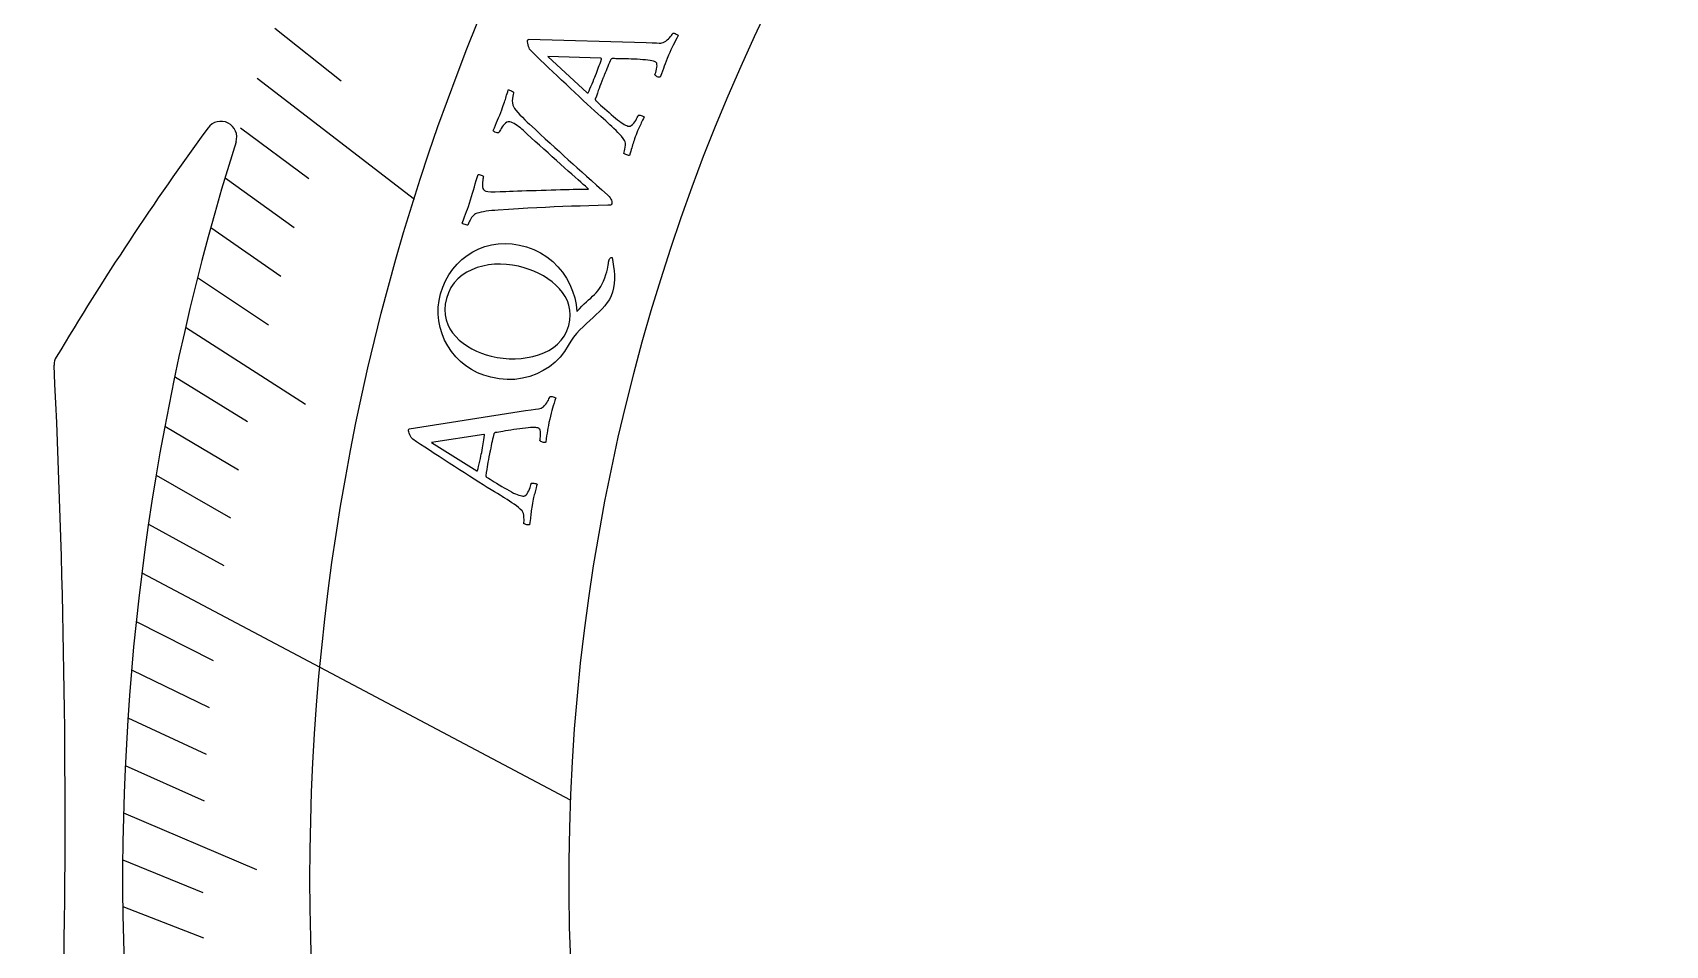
# Model space of a CAD drawing. Header units: millimetres. Extents: x -54 to 54, y -54 to 54.
# Drawn here: x -39.98 to -14.29, y 14.39 to 28.75 of the extents above; entities that cross this region are included whole.
import ezdxf

# ---------------------------------------------------------------- set-up
doc = ezdxf.new("R2010")
doc.units = ezdxf.units.MM
for name, color, linetype in [('CUT_INNER', 6, 'Continuous'), ('CUT_OUTER', 1, 'Continuous'), ('ENGRAVE', 7, 'Continuous'), ('ENGRAVE_FINE', 8, 'Continuous'), ('TEXT', 5, 'Continuous')]:
    doc.layers.add(name, color=color, linetype=linetype)

msp = doc.modelspace()

# ---------------------------------------------------------------- linework, layer by layer
at = {"layer": 'CUT_INNER'}
for centre, radius, start, end in [((-0.0006, 15.431), 31.5485, 127.85146, 188.05825), ((-0.0767, 0.0529), 46.0393, 143.79324, 149.17771), ((-37.0232, 27.1013), 0.25, 342.59913, 143.96484), ((-0.003, 15.4309), 38.5662, 162.5022, 199.18007), ((-39.3986, 23.5145), 0.25, 149.23828, 179), ((-183.9695, 16.4171), 144.4956, 355.179745, 2.817136)]:
    msp.add_arc(centre, radius, start, end, dxfattribs=at)
at = {"layer": 'CUT_OUTER'}
msp.add_circle((0, 0), 54, dxfattribs=at)
at = {"layer": 'ENGRAVE'}
for points in [[(-36.4524, 28.0325), (-33.9764, 26.1285)], [(-38.2671, 20.2483), (-31.5244, 16.6805)]]:
    msp.add_lwpolyline(points, dxfattribs=at)
msp.add_circle((0, 15.4308), 35.6208, dxfattribs=at)
at = {"layer": 'ENGRAVE_FINE'}
for points in [[(-36.1716, 28.8173), (-35.1291, 27.9868)], [(-36.7144, 27.2476), (-35.6408, 26.4508)], [(-36.9577, 26.4629), (-35.8691, 25.6834)], [(-37.1827, 25.679), (-36.0793, 24.917)], [(-37.3896, 24.8963), (-36.2718, 24.152)], [(-37.5787, 24.1152), (-35.6894, 22.9028)], [(-37.7503, 23.3362), (-36.6047, 22.628)], [(-37.9046, 22.5596), (-36.7457, 21.8699)], [(-38.042, 21.7859), (-36.87, 21.1147)], [(-38.1627, 21.0153), (-36.9781, 20.363)], [(-38.3555, 19.4851), (-37.1466, 18.8709)], [(-38.4281, 18.7261), (-37.2077, 18.1313)], [(-38.4854, 17.9715), (-37.2537, 17.3964)], [(-38.5276, 17.2217), (-37.2851, 16.6663)], [(-38.555, 16.4769), (-36.4628, 15.5828)], [(-38.5679, 15.7374), (-37.305, 15.222)], [(-38.5668, 15.0033), (-37.2941, 14.5083)]]:
    msp.add_lwpolyline(points, dxfattribs=at)
at = {"layer": 'TEXT'}
for points in [[(-30.9032, 27.2987), (-30.9073, 27.3024), (-30.9193, 27.3133), (-30.9395, 27.3315), (-30.9676, 27.357), (-31.0027, 27.3888), (-31.0435, 27.4257), (-31.09, 27.4677), (-31.1423, 27.515), (-31.1989, 27.5665), (-31.2584, 27.6213), (-31.3208, 27.6794), (-31.3861, 27.7408), (-31.4533, 27.8043), (-31.5215, 27.8685), (-31.5907, 27.9336), (-31.6608, 27.9995), (-31.7307, 28.0652), (-31.7989, 28.1298), (-31.8656, 28.1933), (-31.9306, 28.2556), (-31.9929, 28.3156), (-32.0513, 28.3721), (-32.1057, 28.4251), (-32.1561, 28.4744), (-32.1654, 28.4879), (-32.1739, 28.5054), (-32.1816, 28.527), (-32.1885, 28.5528), (-32.1936, 28.5786), (-32.1959, 28.6002), (-32.1955, 28.6176), (-32.1923, 28.6309), (-32.191, 28.6338), (-32.1898, 28.636), (-32.1886, 28.6375), (-32.1875, 28.6383), (-32.1862, 28.639), (-32.1844, 28.6403), (-32.1822, 28.6421), (-32.1796, 28.6444), (-30.3285, 28.5912), (-30.2376, 28.5868), (-30.1695, 28.5837), (-30.1242, 28.582), (-30.1018, 28.5818), (-30.0816, 28.584), (-30.0611, 28.5902), (-30.0401, 28.6005), (-30.0187, 28.6148), (-29.9979, 28.6315), (-29.9789, 28.6489), (-29.9615, 28.667), (-29.9458, 28.6859), (-29.9325, 28.7035), (-29.9222, 28.7177), (-29.915, 28.7286), (-29.9108, 28.7362), (-29.9, 28.7374), (-29.8879, 28.7358), (-29.8746, 28.7315), (-29.86, 28.7243), (-29.8464, 28.7165), (-29.836, 28.7101), (-29.8288, 28.7051), (-29.8249, 28.7016), (-29.8464, 28.661), (-29.8667, 28.6225), (-29.8858, 28.5861), (-29.9037, 28.5519), (-29.9214, 28.5169), (-29.9399, 28.4783), (-29.9593, 28.4361), (-29.9795, 28.3902), (-30.0002, 28.3415), (-30.0183, 28.2969), (-30.034, 28.2563), (-30.0472, 28.2197), (-30.0601, 28.1829), (-30.0745, 28.1418), (-30.0904, 28.0962), (-30.1079, 28.0463), (-30.1173, 28.0442), (-30.1283, 28.0447), (-30.1409, 28.0479), (-30.155, 28.0537), (-30.1685, 28.061), (-30.1792, 28.0687), (-30.1871, 28.0767), (-30.1921, 28.0851), (-30.1863, 28.1007), (-30.1802, 28.1207), (-30.1739, 28.145), (-30.1674, 28.1735), (-30.1621, 28.2022), (-30.1596, 28.2268), (-30.16, 28.2473), (-30.1633, 28.2638), (-30.1683, 28.2721), (-30.1762, 28.2799), (-30.187, 28.2871), (-30.2007, 28.2939), (-30.2173, 28.2995), (-30.2397, 28.3047), (-30.2679, 28.3095), (-30.3019, 28.3138), (-30.3401, 28.3177), (-30.3809, 28.3212), (-30.4245, 28.3241), (-30.4706, 28.3266), (-30.5179, 28.3287), (-30.5646, 28.3306), (-30.6107, 28.3321), (-30.6562, 28.3334), (-30.6995, 28.3344), (-30.7388, 28.3353), (-30.7741, 28.3361), (-30.8055, 28.3367), (-30.8311, 28.3373), (-30.8495, 28.3376), (-30.8605, 28.3378), (-30.8641, 28.3379), (-30.8647, 28.3377), (-30.8663, 28.337), (-30.869, 28.3359), (-30.8728, 28.3343), (-30.8767, 28.3324), (-30.8799, 28.3301), (-30.8824, 28.3275), (-30.884, 28.3246), (-30.8955, 28.3008), (-30.9077, 28.2741), (-30.9207, 28.2446), (-30.9343, 28.2122), (-30.948, 28.1789), (-30.9612, 28.1468), (-30.9739, 28.1158), (-30.9861, 28.086), (-30.9893, 28.0783), (-30.9924, 28.0706), (-30.9955, 28.0629), (-30.9987, 28.0552), (-31.0017, 28.0477), (-31.0046, 28.0406), (-31.0074, 28.0338), (-31.01, 28.0275), (-31.0279, 27.9829), (-31.0442, 27.9417), (-31.0589, 27.9039), (-31.0719, 27.8695), (-31.0847, 27.8343), (-31.0988, 27.7943), (-31.114, 27.7493), (-31.1305, 27.6995), (-31.1309, 27.6977), (-31.1309, 27.6952), (-31.1304, 27.6921), (-31.1295, 27.6884), (-31.1286, 27.6849), (-31.1279, 27.6824), (-31.1275, 27.6809), (-31.1274, 27.6804), (-31.1241, 27.6775), (-31.1143, 27.6686), (-31.0979, 27.6538), (-31.0749, 27.633), (-31.0475, 27.6082), (-31.0176, 27.5812), (-30.9852, 27.5518), (-30.9504, 27.5203), (-30.9148, 27.4883), (-30.8802, 27.4579), (-30.8465, 27.429), (-30.8138, 27.4017), (-30.7817, 27.3748), (-30.7517, 27.3516), (-30.7238, 27.3321), (-30.698, 27.3163), (-30.6744, 27.3033), (-30.6532, 27.2924), (-30.6343, 27.2834), (-30.6177, 27.2765), (-30.6004, 27.2732), (-30.5827, 27.2765), (-30.5643, 27.2863), (-30.5454, 27.3026), (-30.5271, 27.3228), (-30.5103, 27.344), (-30.495, 27.3662), (-30.4814, 27.3895), (-30.4698, 27.411), (-30.4608, 27.4282), (-30.4545, 27.4409), (-30.4508, 27.4491), (-30.445, 27.4501), (-30.436, 27.4494), (-30.4239, 27.4471), (-30.4088, 27.443), (-30.3933, 27.438), (-30.3804, 27.4327), (-30.3701, 27.4271), (-30.3623, 27.4212), (-30.3747, 27.3941), (-30.3863, 27.3692), (-30.3971, 27.3463), (-30.407, 27.3254), (-30.4165, 27.3056), (-30.426, 27.2858), (-30.4355, 27.266), (-30.445, 27.2462), (-30.4549, 27.2247), (-30.4656, 27.1998), (-30.4772, 27.1715), (-30.4896, 27.1399), (-30.5017, 27.1078), (-30.5123, 27.0782), (-30.5215, 27.0511), (-30.5293, 27.0265), (-30.5364, 27.0031), (-30.5435, 26.9798), (-30.5506, 26.9564), (-30.5576, 26.9331), (-30.5652, 26.9082), (-30.5739, 26.8803), (-30.5837, 26.8493), (-30.5946, 26.8153), (-30.6004, 26.8144), (-30.6091, 26.8155), (-30.6209, 26.8185), (-30.6356, 26.8236), (-30.6507, 26.8296), (-30.6633, 26.8356), (-30.6736, 26.8416), (-30.6814, 26.8476), (-30.6763, 26.864), (-30.6711, 26.8858), (-30.6659, 26.9131), (-30.6606, 26.9458), (-30.6573, 26.9788), (-30.6582, 27.0071), (-30.6634, 27.0307), (-30.6727, 27.0495), (-30.6946, 27.083), (-30.7188, 27.1155), (-30.7454, 27.1469), (-30.7744, 27.1774), (-30.8051, 27.2074), (-30.8368, 27.2376), (-30.8695, 27.2681), (-30.9032, 27.2987)], [(-31.8765, 28.3721), (-31.2579, 27.8), (-31.2575, 27.8), (-31.2562, 27.7998), (-31.2541, 27.7995), (-31.2511, 27.7991), (-31.2481, 27.7989), (-31.2458, 27.7992), (-31.2441, 27.8001), (-31.2432, 27.8014), (-31.2294, 27.8317), (-31.2147, 27.8651), (-31.199, 27.9014), (-31.1823, 27.9407), (-31.1659, 27.9794), (-31.1514, 28.0142), (-31.1386, 28.0449), (-31.1276, 28.0717), (-31.1137, 28.1064), (-31.1008, 28.1396), (-31.089, 28.1712), (-31.0783, 28.2012), (-31.0678, 28.2311), (-31.0567, 28.2623), (-31.045, 28.2949), (-31.0327, 28.3288), (-31.032, 28.3317), (-31.0326, 28.3346), (-31.0343, 28.3372), (-31.0372, 28.3396), (-31.0402, 28.3417), (-31.0424, 28.3432), (-31.0437, 28.3441), (-31.0441, 28.3444)], [(-33.0948, 26.1159), (-33.0782, 26.1682), (-33.0623, 26.2199), (-33.0473, 26.2709), (-33.033, 26.3212), (-33.0191, 26.371), (-33.005, 26.4203), (-32.9908, 26.4691), (-32.9764, 26.5174), (-32.9677, 26.5176), (-32.9565, 26.5157), (-32.9426, 26.5119), (-32.9262, 26.506), (-32.9107, 26.4993), (-32.8996, 26.4929), (-32.893, 26.487), (-32.8908, 26.4814), (-32.8933, 26.4725), (-32.8962, 26.459), (-32.8995, 26.4409), (-32.9033, 26.4182), (-32.9064, 26.3933), (-32.9077, 26.3684), (-32.9072, 26.3436), (-32.9049, 26.3189), (-32.8994, 26.2965), (-32.8892, 26.2783), (-32.8742, 26.2646), (-32.8546, 26.2552), (-32.8216, 26.2484), (-32.7728, 26.2445), (-32.7083, 26.2435), (-32.628, 26.2453), (-32.586, 26.247), (-32.5375, 26.2489), (-32.4826, 26.2512), (-32.4213, 26.2537), (-32.3552, 26.2563), (-32.2858, 26.2589), (-32.2131, 26.2613), (-32.1372, 26.2637), (-32.0596, 26.2661), (-31.982, 26.2685), (-31.9043, 26.271), (-31.8266, 26.2736), (-31.7504, 26.2761), (-31.6774, 26.2782), (-31.6075, 26.2799), (-31.5408, 26.2813), (-31.4787, 26.2825), (-31.4225, 26.2834), (-31.3723, 26.2842), (-31.328, 26.2848), (-31.2914, 26.2853), (-31.2642, 26.2858), (-31.2465, 26.2862), (-31.2381, 26.2867), (-31.247, 26.2952), (-31.2636, 26.3104), (-31.2876, 26.332), (-31.3193, 26.3603), (-31.3571, 26.3939), (-31.3998, 26.4317), (-31.4474, 26.4737), (-31.4998, 26.52), (-31.556, 26.5696), (-31.615, 26.6219), (-31.6768, 26.6769), (-31.7413, 26.7346), (-31.8074, 26.7938), (-31.8739, 26.8537), (-31.9408, 26.9141), (-32.0082, 26.975), (-32.0747, 27.0354), (-32.1392, 27.094), (-32.2016, 27.151), (-32.262, 27.2062), (-32.2848, 27.2269), (-32.3087, 27.247), (-32.3336, 27.2666), (-32.3597, 27.2857), (-32.3854, 27.3031), (-32.4096, 27.3176), (-32.4321, 27.3294), (-32.4531, 27.3382), (-32.4774, 27.344), (-32.5006, 27.3432), (-32.5226, 27.3359), (-32.5436, 27.3219), (-32.5632, 27.3038), (-32.5811, 27.2842), (-32.5973, 27.2631), (-32.6119, 27.2404), (-32.6244, 27.2187), (-32.6343, 27.2004), (-32.6417, 27.1855), (-32.6464, 27.174), (-32.6534, 27.1701), (-32.6635, 27.1692), (-32.6768, 27.1712), (-32.6931, 27.1762), (-32.7093, 27.1829), (-32.7219, 27.1902), (-32.731, 27.198), (-32.7367, 27.2065), (-32.7194, 27.2492), (-32.7023, 27.2906), (-32.6855, 27.3307), (-32.6688, 27.3695), (-32.6523, 27.4083), (-32.6358, 27.4485), (-32.6195, 27.4901), (-32.6032, 27.5332), (-32.5902, 27.5686), (-32.5787, 27.6001), (-32.5689, 27.6279), (-32.5606, 27.652), (-32.5533, 27.674), (-32.5463, 27.696), (-32.5395, 27.7178), (-32.533, 27.7394), (-32.5261, 27.7623), (-32.5183, 27.7875), (-32.5095, 27.8151), (-32.4998, 27.8452), (-32.4911, 27.8449), (-32.4798, 27.8422), (-32.4658, 27.8371), (-32.4492, 27.8296), (-32.4337, 27.8215), (-32.4229, 27.8149), (-32.417, 27.8096), (-32.4158, 27.8057), (-32.4197, 27.7926), (-32.4241, 27.7724), (-32.4288, 27.7453), (-32.434, 27.7112), (-32.4368, 27.6746), (-32.4344, 27.64), (-32.4268, 27.6074), (-32.414, 27.5767), (-32.4004, 27.5538), (-32.3797, 27.5258), (-32.3518, 27.4926), (-32.3168, 27.4543), (-32.2784, 27.4143), (-32.2404, 27.3762), (-32.2028, 27.3399), (-32.1657, 27.3053), (-32.0794, 27.2256), (-31.9966, 27.1495), (-31.9173, 27.077), (-31.8415, 27.008), (-31.7681, 26.9413), (-31.6959, 26.8757), (-31.6251, 26.8113), (-31.5556, 26.748), (-31.4861, 26.6848), (-31.4151, 26.6206), (-31.3426, 26.5554), (-31.2687, 26.4893), (-31.1921, 26.4208), (-31.1114, 26.3485), (-31.0268, 26.2725), (-30.9382, 26.1928), (-30.9152, 26.1707), (-30.8971, 26.1497), (-30.8839, 26.1298), (-30.8756, 26.1109), (-30.8711, 26.0929), (-30.8694, 26.0757), (-30.8704, 26.0592), (-30.8743, 26.0435), (-30.8771, 26.0395), (-30.8823, 26.0368), (-30.8899, 26.0353), (-30.8999, 26.0351), (-30.9105, 26.0353), (-30.9196, 26.035), (-30.9274, 26.0342), (-30.9339, 26.033), (-31.0848, 26.0288), (-31.2307, 26.0243), (-31.3716, 26.0196), (-31.5075, 26.0148), (-31.6414, 26.0097), (-31.7764, 26.0042), (-31.9127, 25.9983), (-32.05, 25.9919), (-32.1917, 25.9846), (-32.3406, 25.9759), (-32.4969, 25.9658), (-32.6605, 25.9542), (-32.7107, 25.9508), (-32.7584, 25.9467), (-32.8038, 25.9421), (-32.8467, 25.9368), (-32.8878, 25.9305), (-32.9276, 25.9226), (-32.9662, 25.9131), (-33.0035, 25.902), (-33.0187, 25.896), (-33.0337, 25.8863), (-33.0485, 25.8729), (-33.0632, 25.8559), (-33.0772, 25.8369), (-33.0899, 25.8178), (-33.1014, 25.7985), (-33.1116, 25.779), (-33.1204, 25.7606), (-33.1275, 25.7447), (-33.133, 25.7311), (-33.1369, 25.72), (-33.14, 25.7194), (-33.1483, 25.7209), (-33.1618, 25.7244), (-33.1806, 25.73), (-33.1993, 25.736), (-33.2131, 25.741), (-33.2217, 25.7448), (-33.2253, 25.7475), (-33.2069, 25.8007), (-33.1897, 25.8491), (-33.1737, 25.8927), (-33.159, 25.9314), (-33.1444, 25.9702), (-33.1289, 26.0139), (-33.1123, 26.0625), (-33.0948, 26.1159)], [(-33.5663, 24.64), (-33.532, 24.7455), (-33.4888, 24.8451), (-33.4365, 24.9387), (-33.3754, 25.0261), (-33.3065, 25.1064), (-33.2309, 25.1784), (-33.1487, 25.2421), (-33.0599, 25.2976), (-32.9657, 25.3439), (-32.8675, 25.3804), (-32.7652, 25.4071), (-32.6589, 25.4241), (-32.5497, 25.4302), (-32.4388, 25.4242), (-32.3261, 25.4063), (-32.2117, 25.3766), (-32.0972, 25.3347), (-31.9907, 25.2823), (-31.8922, 25.2194), (-31.8016, 25.1462), (-31.7196, 25.0649), (-31.6472, 24.9775), (-31.5842, 24.8842), (-31.5305, 24.7848), (-31.4871, 24.6815), (-31.4549, 24.576), (-31.4337, 24.4684), (-31.4236, 24.3586), (-31.382, 24.4035), (-31.3424, 24.4442), (-31.3048, 24.4807), (-31.2691, 24.5132), (-31.2353, 24.5431), (-31.2032, 24.5723), (-31.1728, 24.6006), (-31.1441, 24.6281), (-31.117, 24.6564), (-31.0913, 24.6869), (-31.0671, 24.7197), (-31.0443, 24.7548), (-31.0227, 24.7939), (-31.0022, 24.8385), (-30.9827, 24.8886), (-30.9643, 24.9443), (-30.9517, 24.9868), (-30.9414, 25.0253), (-30.9335, 25.0596), (-30.9279, 25.0898), (-30.9238, 25.1154), (-30.9207, 25.136), (-30.9185, 25.1517), (-30.9172, 25.1624), (-30.9144, 25.17), (-30.9107, 25.1776), (-30.9061, 25.1852), (-30.9007, 25.1926), (-30.8949, 25.1994), (-30.8892, 25.2046), (-30.8834, 25.2084), (-30.8777, 25.2107), (-30.8755, 25.2115), (-30.873, 25.2117), (-30.8703, 25.2115), (-30.8673, 25.2108), (-30.8547, 25.1396), (-30.8444, 25.07), (-30.8363, 25.0018), (-30.8304, 24.935), (-30.8289, 24.8686), (-30.8337, 24.8015), (-30.8448, 24.7337), (-30.8623, 24.6651), (-30.8831, 24.6069), (-30.9098, 24.5518), (-30.9423, 24.4999), (-30.9807, 24.4511), (-31.0233, 24.4041), (-31.0684, 24.3574), (-31.1162, 24.3112), (-31.1665, 24.2654), (-31.2181, 24.219), (-31.2699, 24.1711), (-31.3218, 24.1215), (-31.3738, 24.0704), (-31.4242, 24.0161), (-31.4715, 23.9574), (-31.5155, 23.894), (-31.5564, 23.8261), (-31.6165, 23.7307), (-31.686, 23.6434), (-31.7648, 23.5641), (-31.853, 23.4927), (-31.9491, 23.4307), (-32.0518, 23.3797), (-32.1609, 23.3395), (-32.2765, 23.3104), (-32.3969, 23.2935), (-32.5201, 23.2902), (-32.646, 23.3007), (-32.7748, 23.3251), (-32.8827, 23.3565), (-32.9845, 23.3973), (-33.0801, 23.4476), (-33.1696, 23.5074), (-33.252, 23.5753), (-33.3267, 23.6497), (-33.3934, 23.7306), (-33.4522, 23.8179), (-33.5022, 23.9106), (-33.5424, 24.0073), (-33.5729, 24.108), (-33.5935, 24.2127), (-33.6036, 24.3194), (-33.6024, 24.4263), (-33.59, 24.5332), (-33.5663, 24.64)], [(-33.4738, 24.5646), (-33.4929, 24.4751), (-33.5001, 24.3896), (-33.4956, 24.3081), (-33.4793, 24.2309), (-33.4532, 24.1579), (-33.4192, 24.0896), (-33.3773, 24.0257), (-33.3276, 23.9665), (-33.2714, 23.9118), (-33.2101, 23.8617), (-33.1439, 23.8162), (-33.0726, 23.7752), (-32.9982, 23.7388), (-32.9226, 23.7073), (-32.8458, 23.6805), (-32.7678, 23.6584), (-32.6757, 23.6387), (-32.5822, 23.6252), (-32.4874, 23.618), (-32.3912, 23.6169), (-32.2956, 23.6224), (-32.2025, 23.6344), (-32.112, 23.6531), (-32.024, 23.6784), (-31.9402, 23.7105), (-31.8625, 23.7496), (-31.7907, 23.7958), (-31.7248, 23.849), (-31.6667, 23.9097), (-31.6182, 23.9785), (-31.5793, 24.0556), (-31.5499, 24.1408), (-31.5317, 24.2252), (-31.5248, 24.3061), (-31.5292, 24.3835), (-31.545, 24.4575), (-31.5704, 24.528), (-31.6039, 24.5951), (-31.6453, 24.6587), (-31.6948, 24.7189), (-31.7507, 24.7752), (-31.8115, 24.8274), (-31.8772, 24.8753), (-31.9478, 24.919), (-32.0214, 24.9583), (-32.0961, 24.993), (-32.172, 25.0231), (-32.249, 25.0486), (-32.3401, 25.0723), (-32.4326, 25.0897), (-32.5266, 25.1007), (-32.622, 25.1051), (-32.7172, 25.1026), (-32.8102, 25.0927), (-32.9011, 25.0752), (-32.9897, 25.0503), (-33.0744, 25.0177), (-33.1533, 24.9774), (-33.2263, 24.9294), (-33.2934, 24.8737), (-33.3528, 24.8097), (-33.4028, 24.7368), (-33.4431, 24.6551), (-33.4738, 24.5646)], [(-32.5564, 21.4255), (-32.561, 21.4283), (-32.5749, 21.4369), (-32.598, 21.4511), (-32.6304, 21.471), (-32.6707, 21.4958), (-32.7176, 21.5245), (-32.7711, 21.5574), (-32.8311, 21.5942), (-32.8962, 21.6345), (-32.9647, 21.6774), (-33.0368, 21.7231), (-33.1122, 21.7715), (-33.1899, 21.8215), (-33.2688, 21.8722), (-33.3487, 21.9234), (-33.4298, 21.9753), (-33.5105, 22.0271), (-33.5894, 22.0781), (-33.6666, 22.1283), (-33.742, 22.1776), (-33.8142, 22.2252), (-33.882, 22.27), (-33.9451, 22.312), (-34.0038, 22.3513), (-34.0154, 22.3628), (-34.027, 22.3785), (-34.0385, 22.3983), (-34.05, 22.4224), (-34.0598, 22.4468), (-34.066, 22.4676), (-34.0688, 22.4848), (-34.0681, 22.4985), (-34.0673, 22.5015), (-34.0665, 22.5039), (-34.0657, 22.5056), (-34.0647, 22.5066), (-34.0636, 22.5076), (-34.0621, 22.5092), (-34.0602, 22.5113), (-34.0581, 22.5141), (-32.2286, 22.8015), (-32.1385, 22.8138), (-32.071, 22.8233), (-32.0262, 22.8299), (-32.004, 22.8338), (-31.9847, 22.8397), (-31.9656, 22.8496), (-31.9469, 22.8636), (-31.9285, 22.8816), (-31.9111, 22.9018), (-31.8956, 22.9224), (-31.8818, 22.9434), (-31.8698, 22.9648), (-31.86, 22.9845), (-31.8525, 23.0004), (-31.8474, 23.0125), (-31.8447, 23.0207), (-31.8343, 23.0239), (-31.8221, 23.0245), (-31.8082, 23.0227), (-31.7926, 23.0183), (-31.7778, 23.0131), (-31.7664, 23.0087), (-31.7584, 23.0052), (-31.7539, 23.0024), (-31.7676, 22.9586), (-31.7805, 22.917), (-31.7925, 22.8778), (-31.8038, 22.8408), (-31.8148, 22.8032), (-31.826, 22.7618), (-31.8373, 22.7167), (-31.8487, 22.668), (-31.8601, 22.6163), (-31.8697, 22.5691), (-31.8777, 22.5263), (-31.884, 22.4879), (-31.8898, 22.4494), (-31.8964, 22.4063), (-31.9038, 22.3586), (-31.9118, 22.3063), (-31.9207, 22.3025), (-31.9316, 22.301), (-31.9445, 22.3018), (-31.9595, 22.3049), (-31.9741, 22.3097), (-31.986, 22.3152), (-31.9952, 22.3217), (-32.0016, 22.329), (-31.9988, 22.3454), (-31.9966, 22.3662), (-31.9948, 22.3912), (-31.9936, 22.4205), (-31.9937, 22.4497), (-31.9958, 22.4743), (-31.9999, 22.4944), (-32.0061, 22.5099), (-32.0126, 22.5172), (-32.0218, 22.5234), (-32.0338, 22.5286), (-32.0485, 22.5327), (-32.0658, 22.5352), (-32.0888, 22.5362), (-32.1174, 22.5357), (-32.1516, 22.5337), (-32.1898, 22.5305), (-32.2306, 22.5264), (-32.274, 22.5214), (-32.3198, 22.5153), (-32.3667, 22.5087), (-32.4129, 22.502), (-32.4585, 22.495), (-32.5035, 22.4879), (-32.5462, 22.481), (-32.585, 22.4747), (-32.6199, 22.4689), (-32.6508, 22.4638), (-32.6761, 22.4596), (-32.6942, 22.4566), (-32.7051, 22.4548), (-32.7087, 22.4542), (-32.7092, 22.4539), (-32.7107, 22.4529), (-32.7131, 22.4513), (-32.7166, 22.4491), (-32.7201, 22.4464), (-32.7228, 22.4436), (-32.7247, 22.4406), (-32.7258, 22.4375), (-32.7327, 22.4119), (-32.7399, 22.3835), (-32.7471, 22.3521), (-32.7546, 22.3177), (-32.762, 22.2825), (-32.7691, 22.2485), (-32.7759, 22.2158), (-32.7824, 22.1842), (-32.7841, 22.1761), (-32.7857, 22.1679), (-32.7874, 22.1598), (-32.7891, 22.1516), (-32.7907, 22.1437), (-32.7922, 22.1361), (-32.7937, 22.129), (-32.7951, 22.1223), (-32.8045, 22.0752), (-32.813, 22.0317), (-32.8205, 21.9919), (-32.827, 21.9556), (-32.8331, 21.9187), (-32.8396, 21.8767), (-32.8464, 21.8298), (-32.8534, 21.7778), (-32.8534, 21.7759), (-32.853, 21.7735), (-32.8519, 21.7705), (-32.8504, 21.767), (-32.8488, 21.7638), (-32.8477, 21.7614), (-32.847, 21.76), (-32.8468, 21.7596), (-32.843, 21.7573), (-32.8317, 21.7503), (-32.8129, 21.7388), (-32.7866, 21.7226), (-32.755, 21.7033), (-32.7207, 21.6822), (-32.6835, 21.6593), (-32.6434, 21.6346), (-32.6026, 21.6098), (-32.563, 21.5862), (-32.5246, 21.564), (-32.4874, 21.5431), (-32.4509, 21.5226), (-32.4172, 21.5053), (-32.3861, 21.4912), (-32.3579, 21.4804), (-32.3323, 21.472), (-32.3094, 21.4651), (-32.2892, 21.4598), (-32.2716, 21.456), (-32.2541, 21.4559), (-32.2372, 21.4624), (-32.221, 21.4755), (-32.2054, 21.495), (-32.1911, 21.5182), (-32.1784, 21.5421), (-32.1675, 21.5667), (-32.1584, 21.5921), (-32.151, 21.6155), (-32.1453, 21.6339), (-32.1414, 21.6476), (-32.1393, 21.6564), (-32.1337, 21.6584), (-32.1248, 21.6594), (-32.1125, 21.6593), (-32.0968, 21.6581), (-32.0807, 21.656), (-32.067, 21.6531), (-32.0559, 21.6495), (-32.0471, 21.6451), (-32.0544, 21.6163), (-32.0612, 21.5896), (-32.0676, 21.5651), (-32.0735, 21.5428), (-32.0792, 21.5216), (-32.085, 21.5004), (-32.0906, 21.4792), (-32.0963, 21.458), (-32.1021, 21.435), (-32.1081, 21.4086), (-32.1143, 21.3786), (-32.1206, 21.3453), (-32.1266, 21.3115), (-32.1317, 21.2805), (-32.1358, 21.2521), (-32.1389, 21.2265), (-32.1416, 21.2023), (-32.1443, 21.178), (-32.1469, 21.1537), (-32.1495, 21.1295), (-32.1524, 21.1036), (-32.1559, 21.0746), (-32.1598, 21.0423), (-32.1643, 21.0069), (-32.1698, 21.005), (-32.1786, 21.0044), (-32.1907, 21.0053), (-32.2062, 21.0076), (-32.2221, 21.0107), (-32.2356, 21.0143), (-32.2468, 21.0183), (-32.2555, 21.0227), (-32.2535, 21.0398), (-32.2525, 21.0622), (-32.2523, 21.09), (-32.2531, 21.1231), (-32.256, 21.1561), (-32.2621, 21.1838), (-32.2714, 21.206), (-32.284, 21.2229), (-32.3117, 21.2518), (-32.3415, 21.2792), (-32.3734, 21.3053), (-32.4075, 21.3298), (-32.4432, 21.3537), (-32.4799, 21.3776), (-32.5176, 21.4016), (-32.5564, 21.4255)], [(-33.7101, 22.302), (-32.9971, 21.8532), (-32.9967, 21.8532), (-32.9954, 21.8533), (-32.9932, 21.8534), (-32.9903, 21.8536), (-32.9872, 21.8539), (-32.985, 21.8547), (-32.9835, 21.8557), (-32.9828, 21.8572), (-32.9749, 21.8896), (-32.9666, 21.9251), (-32.9578, 21.9636), (-32.9486, 22.0053), (-32.9396, 22.0464), (-32.9316, 22.0833), (-32.9247, 22.1158), (-32.9189, 22.1441), (-32.9116, 22.1809), (-32.905, 22.2158), (-32.8992, 22.2491), (-32.8941, 22.2805), (-32.8893, 22.3118), (-32.8841, 22.3445), (-32.8786, 22.3787), (-32.8728, 22.4143), (-32.8726, 22.4173), (-32.8737, 22.42), (-32.8758, 22.4223), (-32.8791, 22.4241), (-32.8825, 22.4256), (-32.8849, 22.4267), (-32.8864, 22.4273), (-32.8868, 22.4275)]]:
    msp.add_lwpolyline(points, close=True, dxfattribs=at)

doc.saveas('drawing.dxf')
